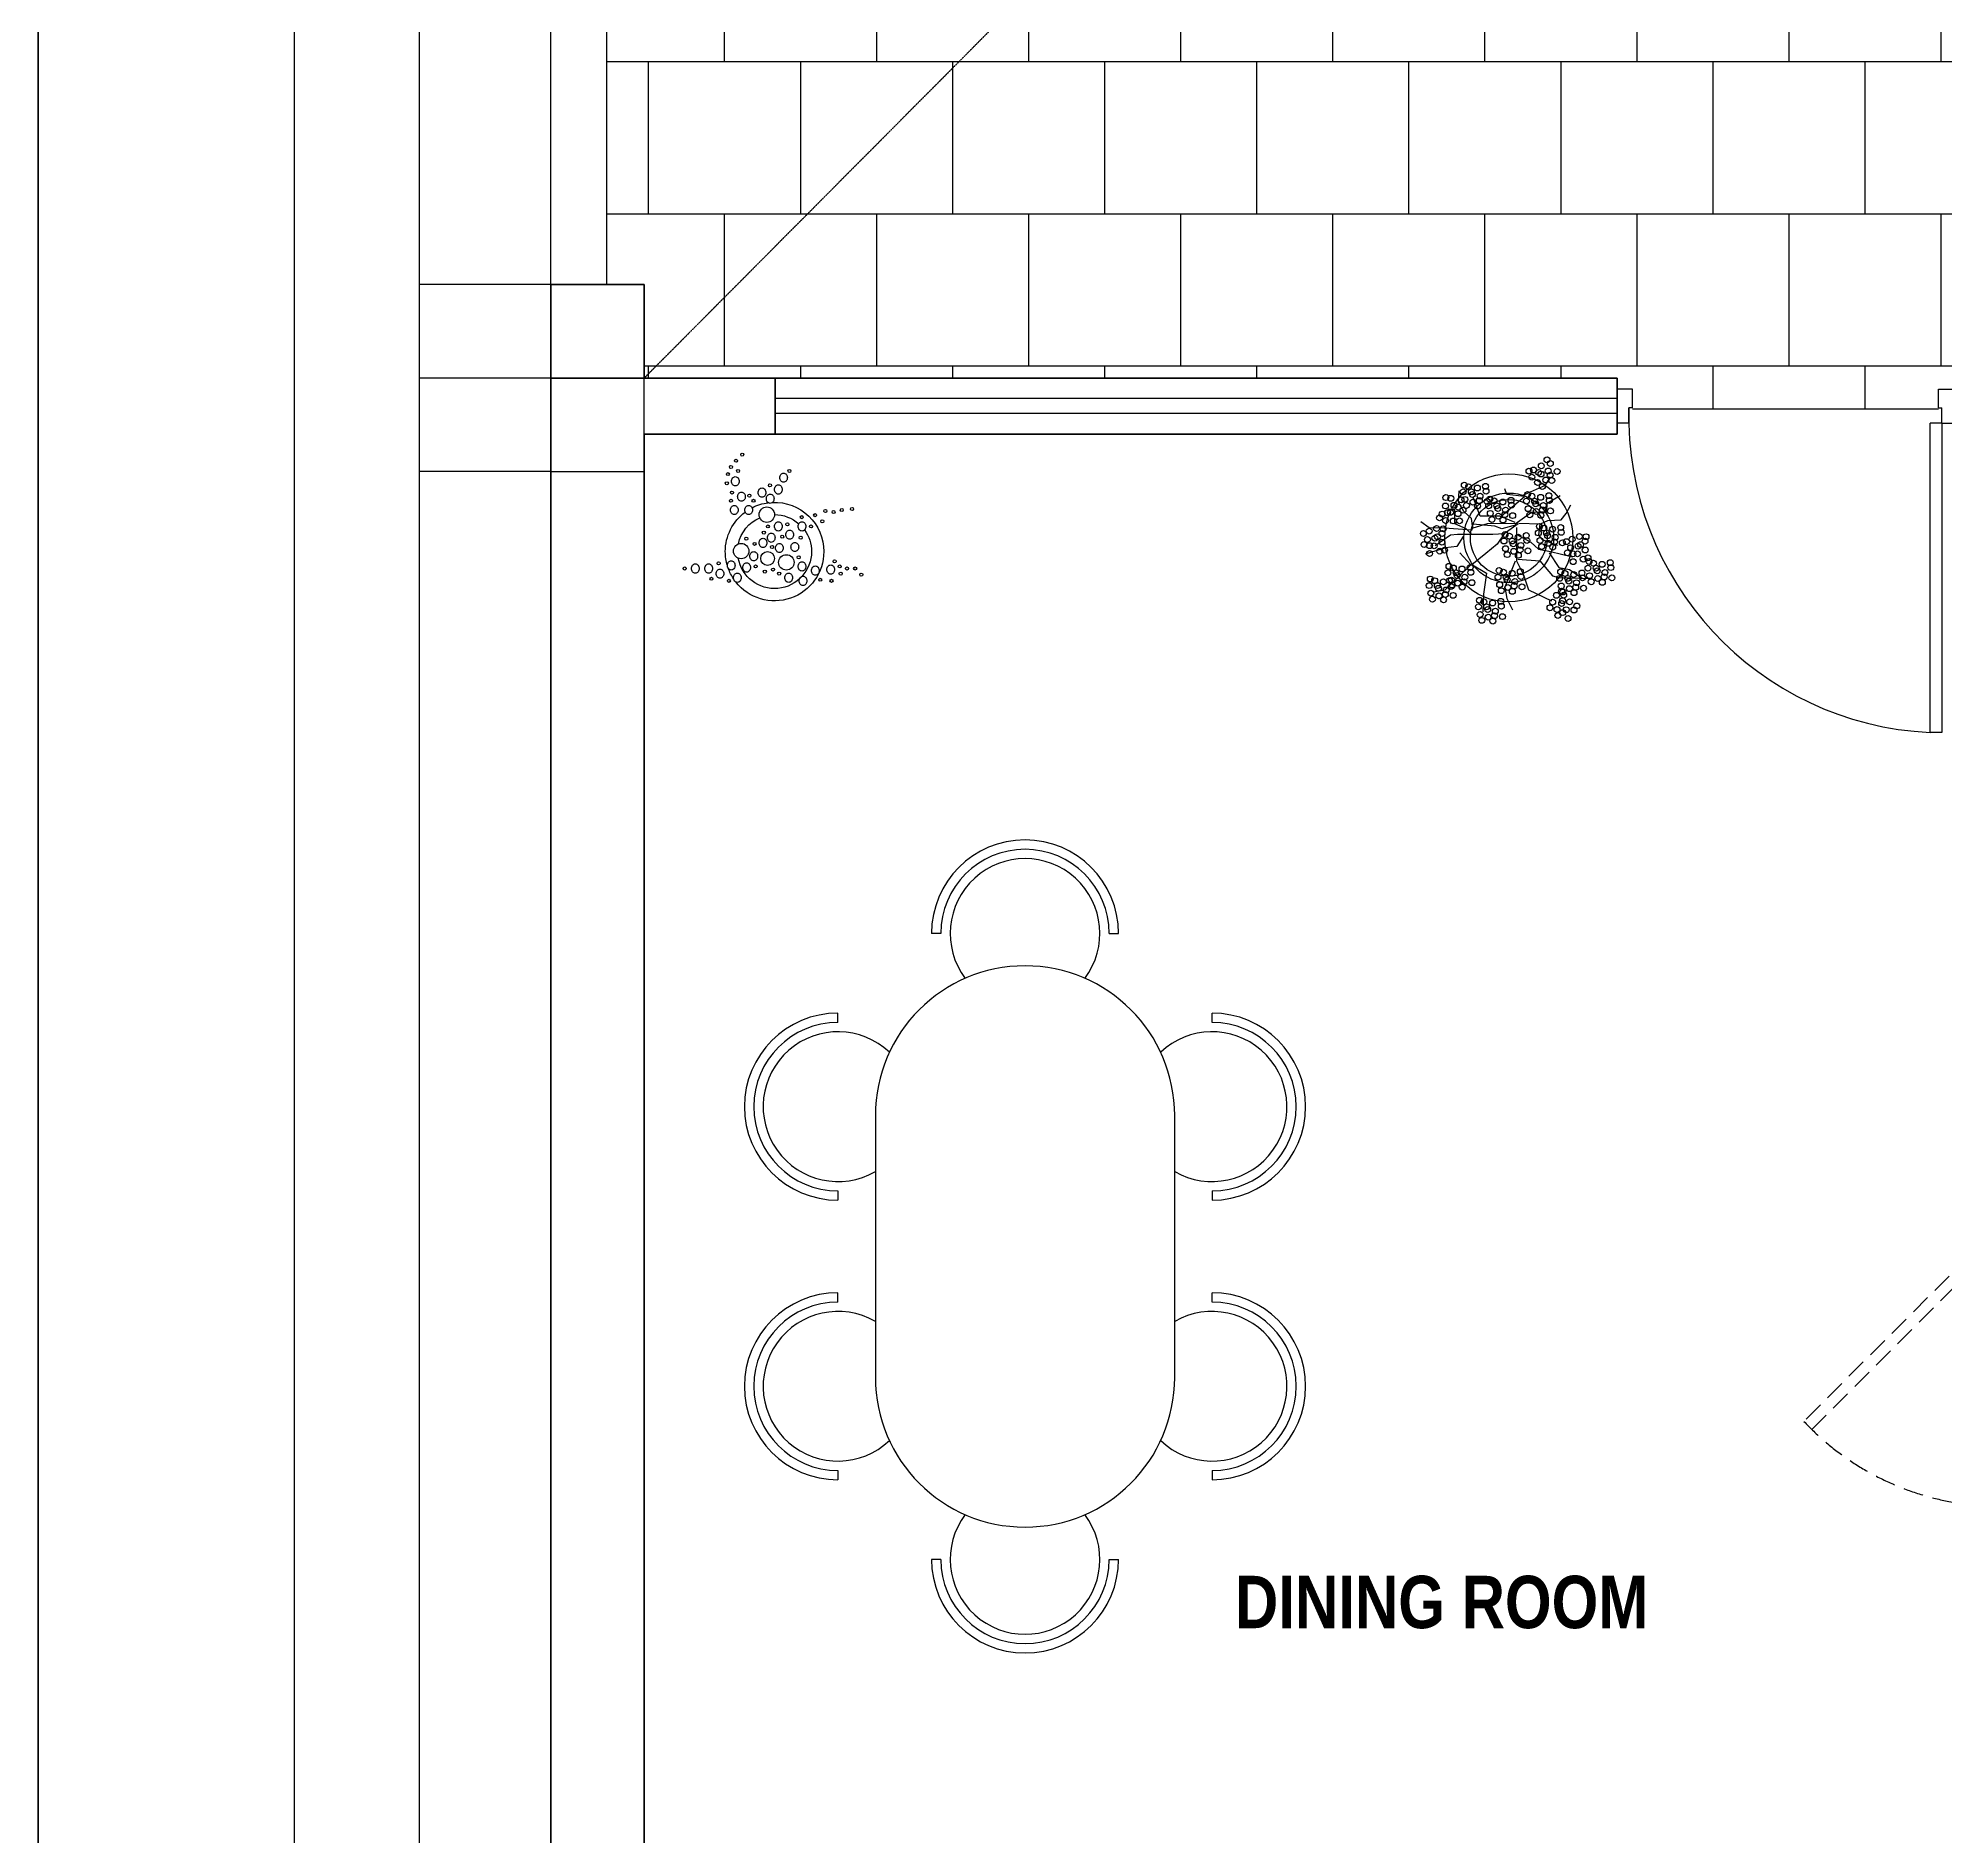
# Model space of a CAD drawing. Header units: millimetres. Extents: x -249630 to 95394, y -188036 to 109963.
# Drawn here: x -100853 to -94480, y 40667 to 46676 of the extents above; entities that cross this region are included whole.
import ezdxf

# ---------------------------------------------------------------- set-up
doc = ezdxf.new("R2010")
doc.units = ezdxf.units.MM
doc.header["$PDMODE"] = 2
doc.linetypes.add('DASHED2', pattern=[9.525, 6.35, -3.175])
doc.linetypes.add('HIDDEN2', pattern=[4.7625, 3.175, -1.5875])
for name, color, linetype in [('04', 4, 'Continuous'), ('cotas', 1, 'Continuous'), ('Layer1', 2, 'Continuous'), ('Layer11', 30, 'Continuous'), ('Layer2', 8, 'Continuous'), ('Layer8', 8, 'Continuous'), ('PUERTAS', 14, 'Continuous'), ('SUBTITULOS', 90, 'Continuous'), ('VEREDA', 1, 'Continuous')]:
    doc.layers.add(name, color=color, linetype=linetype)
doc.layers.add('MUROS', color=6, linetype='Continuous', lineweight=60)
doc.styles.add('COTAS', font='arial.ttf', dxfattribs={"width": 1.1})
doc.styles.add('SUBTITULOS(E)', font='swisscbi.ttf', dxfattribs={"oblique": 15, "height": 0.2})
doc.dimstyles.new('COTA1-50', dxfattribs={"dimscale": 0.5, "dimtxt": 0.22, "dimasz": 0.12, "dimexe": 0.08, "dimexo": 0.05, "dimgap": 0.076, "dimtad": 2, "dimzin": 4, "dimdsep": 46, "dimtxsty": 'COTAS', "dimblk": 'ARCHTICK', "dimcen": -0.1, "dimclrd": 141, "dimclre": 141, "dimclrt": 11, "dimadec": 0, "dimazin": 0, "dimtfac": 1, "dimtix": 1, "dimtmove": 1, "dimatfit": 3, "dimfxl": 1, "dimtolj": 1, "dimtzin": 0, "dimarcsym": 0})

# ---------------------------------------------------------------- blocks, each defined once
blk = doc.blocks.new('A$C69810C7B')
at = {"layer": 'PUERTAS', "color": 2}
for p, q in [((-0.99, -0.05), (-0.99, -0.15)), ((-0.945, -0.05), (-0.99, -0.05)), ((-0.945, -0.105), (-0.945, -0.05)), ((-0.045, -0.105), (-0.045, -0.05)), ((-0.045, -0.05), (0, -0.05)), ((0, -0.05), (0, -0.15)), ((-0.945, -0.105), (-0.955, -0.105)), ((-0.955, -0.15), (-0.955, -0.105)), ((-0.045, -0.105), (-0.035, -0.105)), ((-0.035, -0.15), (-0.035, -0.105)), ((-0.955, -0.15), (-0.99, -0.15)), ((-0.035, -0.15), (-0.07, -0.15)), ((-0.07, -1.06), (-0.07, -0.15)), ((-0.035, -0.15), (0, -0.15)), ((-0.035, -0.15), (-0.035, -1.06)), ((-0.035, -1.06), (-0.07, -1.06))]:
    blk.add_line(p, q, dxfattribs=at)
at = {"layer": 'PUERTAS', "color": 1}
blk.add_arc((-0.0268, -0.1318), 0.9286, 178.348, 267.335, dxfattribs=at)
blk = doc.blocks.new('A$C32BB2099')
at = {"layer": 'PUERTAS', "color": 2}
blk.add_line((-0.956, -0.4165), (-0.9808, -0.442), dxfattribs=at)
at = {"layer": 'PUERTAS', "color": 1}
for p, q in [((-0.9231, -0.4269), (-0.9123, -0.4107)), ((-0.9123, -0.4107), (-0.8898, -0.4332)), ((-0.9707, -0.4746), (-0.9869, -0.4854)), ((-0.9671, -0.4782), (-0.9707, -0.4746)), ((-0.9649, -0.4759), (-0.9671, -0.4782)), ((-0.9572, -0.4881), (-0.9671, -0.4782)), ((-0.9658, -0.457), (-0.9667, -0.4579)), ((-0.937, -0.4876), (-0.9667, -0.4579)), ((-0.9667, -0.4579), (-0.9635, -0.4683)), ((-0.964, -0.4723), (-0.9662, -0.4746)), ((-0.9649, -0.4759), (-0.9662, -0.4746)), ((-0.9635, -0.4683), (-0.9658, -0.4705)), ((-0.964, -0.4723), (-0.9658, -0.4705)), ((-0.955, -0.4858), (-0.9649, -0.4759)), ((-0.9514, -0.4849), (-0.964, -0.4723)), ((-0.9473, -0.4845), (-0.9635, -0.4683)), ((-0.9407, -0.4319), (-0.9398, -0.431)), ((-0.9101, -0.4607), (-0.9398, -0.431)), ((-0.9398, -0.431), (-0.9294, -0.4341)), ((-0.9294, -0.4341), (-0.9272, -0.4319)), ((-0.9132, -0.4503), (-0.9294, -0.4341)), ((-0.9254, -0.4337), (-0.9272, -0.4319)), ((-0.9258, -0.4467), (-0.9258, -0.4467)), ((-0.9258, -0.4467), (-0.9258, -0.4467)), ((-0.9254, -0.4337), (-0.9231, -0.4314)), ((-0.9128, -0.4463), (-0.9254, -0.4337)), ((-0.9195, -0.4305), (-0.9231, -0.4269)), ((-0.9218, -0.4328), (-0.9231, -0.4314)), ((-0.9218, -0.4328), (-0.9195, -0.4305)), ((-0.9119, -0.4427), (-0.9218, -0.4328)), ((-0.9096, -0.4404), (-0.9195, -0.4305)), ((-0.9132, -0.4503), (-0.911, -0.4481)), ((-0.9101, -0.4607), (-0.9132, -0.4503)), ((-0.9128, -0.4463), (-0.9105, -0.444)), ((-0.9128, -0.4463), (-0.911, -0.4481)), ((-0.9119, -0.4427), (-0.9096, -0.4404)), ((-0.9119, -0.4427), (-0.9105, -0.444)), ((-0.911, -0.4616), (-0.9101, -0.4607)), ((-0.9096, -0.4404), (-0.906, -0.444)), ((-0.906, -0.444), (-0.8898, -0.4332)), ((-0.9869, -0.4854), (-0.9644, -0.5079)), ((-0.9536, -0.4917), (-0.9644, -0.5079)), ((-0.955, -0.4858), (-0.9572, -0.4881)), ((-0.9572, -0.4881), (-0.9536, -0.4917)), ((-0.955, -0.4858), (-0.9536, -0.4872)), ((-0.9514, -0.4849), (-0.9536, -0.4872)), ((-0.9514, -0.4849), (-0.9496, -0.4867)), ((-0.9473, -0.4845), (-0.9496, -0.4867)), ((-0.937, -0.4876), (-0.9473, -0.4845)), ((-0.9361, -0.4867), (-0.937, -0.4876))]:
    blk.add_line(p, q, dxfattribs=at)
at = {"layer": 'PUERTAS', "color": 2}
for points in [[(-0.3281, -0.1345), (-0.3981, -0.1345), (-0.3981, -0.1745), (-0.3981, -0.1745), (-0.3981, -0.1745), (-0.3281, -0.1745)], [(-0.3281, -1.0345), (-0.3981, -1.0345), (-0.3981, -1.0745), (-0.3981, -1.0745), (-0.3981, -1.0745), (-0.3281, -1.0745)]]:
    blk.add_lwpolyline(points, close=True, dxfattribs=at)
blk.add_lwpolyline([(-0.956, -0.4165), (-0.3651, -1.0074), (-0.3903, -1.0325), (-0.9808, -0.442)], dxfattribs=at)
at = {"layer": 'PUERTAS', "color": 1, "linetype": 'DASHED2', "ltscale": 0.01}
blk.add_lwpolyline([(0.2297, -0.4165), (-0.3611, -1.0074), (-0.336, -1.0325), (0.2546, -0.442)], dxfattribs=at)
blk.add_lwpolyline([(-0.3558, -1.0345), (-0.3704, -1.0345), (-0.3704, -1.022), (-0.3558, -1.022)], close=True, dxfattribs=at)
for centre in [(-0.3777, -1.02), (-0.3485, -1.02)]:
    blk.add_circle(centre, 0.0146, dxfattribs=at)
at = {"layer": 'PUERTAS', "color": 1}
blk.add_arc((-0.3651, -1.0189), 0.8438, 89.86481, 136.86078, dxfattribs=at)
at = {"layer": 'PUERTAS', "color": 1, "linetype": 'DASHED2', "ltscale": 0.01}
blk.add_arc((-0.3611, -1.0189), 0.8438, 43.13922, 90.13519, dxfattribs=at)
blk = doc.blocks.new('A$C2EC7555D')
for p, q in [((0.4878, 1.2498), (0.4628, 1.2498)), ((0.9378, 1.2498), (0.9628, 1.2498)), ((1.2351, 1.2498), (1.2101, 1.2498)), ((1.6851, 1.2498), (1.7101, 1.2498)), ((1.4364, 1.1499), (0.7364, 1.1499)), ((0.25, 0.9749), (0.25, 0.9999)), ((1.9229, 0.9749), (1.9229, 0.9999)), ((0.25, 0.5249), (0.25, 0.4999)), ((1.9229, 0.5249), (1.9229, 0.4999)), ((0.7364, 0.3499), (1.4364, 0.3499)), ((0.4878, 0.25), (0.4628, 0.25)), ((0.9378, 0.25), (0.9628, 0.25)), ((1.2351, 0.25), (1.2101, 0.25)), ((1.6851, 0.25), (1.7101, 0.25))]:
    blk.add_line(p, q)
for centre, radius, start, end in [((0.7128, 1.2498), 0.25, 0, 180), ((1.4601, 1.2498), 0.25, 0, 180), ((0.7128, 1.2498), 0.225, 0, 180), ((0.7128, 1.2498), 0.2, 330.0349, 223.3804), ((1.4601, 1.2498), 0.225, 0, 180), ((1.4601, 1.2498), 0.2, 316.6196, 209.9651), ((0.7364, 0.7499), 0.4, 90, 270), ((1.4364, 0.7499), 0.4, 270, 90), ((0.25, 0.7499), 0.25, 90, 270), ((0.25, 0.7499), 0.225, 90, 270), ((1.9229, 0.7499), 0.25, 270, 90), ((1.9229, 0.7499), 0.225, 270, 90), ((0.25, 0.7499), 0.2, 53.1769, 306.8231), ((1.9229, 0.7499), 0.2, 233.1769, 126.8231), ((0.7128, 0.25), 0.2, 136.6196, 29.9651), ((1.4601, 0.25), 0.2, 150.0349, 43.3804), ((0.7128, 0.25), 0.25, 180, 0), ((0.7128, 0.25), 0.225, 180, 0), ((1.4601, 0.25), 0.25, 180, 0), ((1.4601, 0.25), 0.225, 180, 0)]:
    blk.add_arc(centre, radius, start, end)
blk = doc.blocks.new('arb09')
at = {"color": 94, "linetype": 'Continuous'}
for points in [[(223.7389, 72.3967, -1), (223.7455, 72.3967, -1)], [(223.7082, 72.355, -1), (223.7147, 72.355, -1)], [(223.7147, 72.3703, -1), (223.7213, 72.3703, -1)], [(223.7191, 72.3396, -0.083285), (223.7198, 72.3434, -0.09084), (223.7216, 72.3466, -0.104065), (223.7242, 72.3487, -0.115836), (223.7274, 72.3495, -0.115836), (223.7305, 72.3487, -0.104065), (223.7332, 72.3466, -0.09084), (223.735, 72.3434, -0.083285), (223.7356, 72.3396, -0.083285), (223.735, 72.3358, -0.09084), (223.7332, 72.3326, -0.104065), (223.7305, 72.3304, -0.115836), (223.7274, 72.3297, -0.115836), (223.7242, 72.3304, -0.104065), (223.7216, 72.3326, -0.09084), (223.7198, 72.3358, -0.083285)], [(223.7257, 72.3835, -1), (223.7323, 72.3835, -1)], [(223.7301, 72.3616, -1), (223.7367, 72.3616, -1)], [(223.8224, 72.3473, -0.083285), (223.8231, 72.3511, -0.09084), (223.8249, 72.3543, -0.104065), (223.8275, 72.3564, -0.115836), (223.8307, 72.3572, -0.115836), (223.8338, 72.3564, -0.104065), (223.8365, 72.3543, -0.09084), (223.8383, 72.3511, -0.083285), (223.8389, 72.3473, -0.083285), (223.8383, 72.3435, -0.09084), (223.8365, 72.3403, -0.104065), (223.8338, 72.3381, -0.115836), (223.8307, 72.3374, -0.115836), (223.8275, 72.3381, -0.104065), (223.8249, 72.3403, -0.09084), (223.8231, 72.3435, -0.083285)], [(223.84, 72.3616, -1), (223.8466, 72.3616, -1)], [(223.706, 72.3352, -1), (223.7125, 72.3352, -1)], [(223.7169, 72.3154, -1), (223.7235, 72.3154, -1)], [(223.7323, 72.3066, -0.083285), (223.733, 72.3104, -0.09084), (223.7347, 72.3136, -0.104065), (223.7374, 72.3157, -0.115836), (223.7406, 72.3165, -0.115836), (223.7437, 72.3157, -0.104065), (223.7464, 72.3136, -0.09084), (223.7482, 72.3104, -0.083285), (223.7488, 72.3066, -0.083285), (223.7482, 72.3028, -0.09084), (223.7464, 72.2996, -0.104065), (223.7437, 72.2975, -0.115836), (223.7406, 72.2967, -0.115836), (223.7374, 72.2975, -0.104065), (223.7347, 72.2996, -0.09084), (223.733, 72.3028, -0.083285)], [(223.7543, 72.3088, -1), (223.7609, 72.3088, -1)], [(223.7763, 72.3154, -0.083285), (223.7769, 72.3192, -0.09084), (223.7787, 72.3224, -0.104065), (223.7814, 72.3245, -0.115836), (223.7845, 72.3253, -0.115836), (223.7877, 72.3245, -0.104065), (223.7904, 72.3224, -0.09084), (223.7921, 72.3192, -0.083285), (223.7928, 72.3154, -0.083285), (223.7921, 72.3116, -0.09084), (223.7904, 72.3084, -0.104065), (223.7877, 72.3063, -0.115836), (223.7845, 72.3055, -0.115836), (223.7814, 72.3063, -0.104065), (223.7787, 72.3084, -0.09084), (223.7769, 72.3116, -0.083285)], [(223.7939, 72.3022, -0.083285), (223.7945, 72.306, -0.09084), (223.7963, 72.3092, -0.104065), (223.799, 72.3113, -0.115836), (223.8021, 72.3121, -0.115836), (223.8053, 72.3113, -0.104065), (223.8079, 72.3092, -0.09084), (223.8097, 72.306, -0.083285), (223.8104, 72.3022, -0.083285), (223.8097, 72.2984, -0.09084), (223.8079, 72.2952, -0.104065), (223.8053, 72.2931, -0.115836), (223.8021, 72.2923, -0.115836), (223.799, 72.2931, -0.104065), (223.7963, 72.2952, -0.09084), (223.7945, 72.2984, -0.083285)], [(223.7983, 72.3308, -1), (223.8049, 72.3308, -1)], [(223.8114, 72.322, -0.083285), (223.8121, 72.3258, -0.09084), (223.8139, 72.329, -0.104065), (223.8165, 72.3311, -0.115836), (223.8197, 72.3319, -0.115836), (223.8228, 72.3311, -0.104065), (223.8255, 72.329, -0.09084), (223.8273, 72.3258, -0.083285), (223.8279, 72.322, -0.083285), (223.8273, 72.3182, -0.09084), (223.8255, 72.315, -0.104065), (223.8228, 72.3129, -0.115836), (223.8197, 72.3121, -0.115836), (223.8165, 72.3129, -0.104065), (223.8139, 72.315, -0.09084), (223.8121, 72.3182, -0.083285)], [(223.7147, 72.2978, -1), (223.7213, 72.2978, -1)], [(223.7169, 72.278, -0.083285), (223.7176, 72.2818, -0.09084), (223.7194, 72.285, -0.104065), (223.722, 72.2872, -0.115836), (223.7252, 72.2879, -0.115836), (223.7283, 72.2872, -0.104065), (223.731, 72.285, -0.09084), (223.7328, 72.2818, -0.083285), (223.7334, 72.278, -0.083285), (223.7328, 72.2743, -0.09084), (223.731, 72.271, -0.104065), (223.7283, 72.2689, -0.115836), (223.7252, 72.2681, -0.115836), (223.722, 72.2689, -0.104065), (223.7194, 72.271, -0.09084), (223.7176, 72.2743, -0.083285)], [(223.7477, 72.278, -0.083285), (223.7483, 72.2818, -0.09084), (223.7501, 72.285, -0.104065), (223.7528, 72.2872, -0.115836), (223.756, 72.2879, -0.115836), (223.7591, 72.2872, -0.104065), (223.7618, 72.285, -0.09084), (223.7636, 72.2818, -0.083285), (223.7642, 72.278, -0.083285), (223.7636, 72.2743, -0.09084), (223.7618, 72.271, -0.104065), (223.7591, 72.2689, -0.115836), (223.756, 72.2681, -0.115836), (223.7528, 72.2689, -0.104065), (223.7501, 72.271, -0.09084), (223.7483, 72.2743, -0.083285)], [(223.7631, 72.2978, -1), (223.7697, 72.2978, -1)], [(223.7785, 72.2681, -1), (223.8114, 72.2681, -1)], [(223.895, 72.267, -1), (223.9016, 72.267, -1)], [(223.9169, 72.2758, -1), (223.9235, 72.2758, -1)], [(223.9345, 72.2736, -1), (223.9411, 72.2736, -1)], [(223.9521, 72.278, -1), (223.9587, 72.278, -1)], [(223.9741, 72.2802, -1), (223.9807, 72.2802, -1)], [(223.7851, 72.2297, -1), (223.7917, 72.2297, -1)], [(223.7939, 72.2429, -1), (223.8005, 72.2429, -1)], [(223.7961, 72.2187, -0.083285), (223.7967, 72.2225, -0.09084), (223.7985, 72.2257, -0.104065), (223.8012, 72.2278, -0.115836), (223.8043, 72.2286, -0.115836), (223.8075, 72.2278, -0.104065), (223.8101, 72.2257, -0.09084), (223.8119, 72.2225, -0.083285), (223.8125, 72.2187, -0.083285), (223.8119, 72.2149, -0.09084), (223.8101, 72.2117, -0.104065), (223.8075, 72.2096, -0.115836), (223.8043, 72.2088, -0.115836), (223.8012, 72.2096, -0.104065), (223.7985, 72.2117, -0.09084), (223.7967, 72.2149, -0.083285)], [(223.8114, 72.2429, -0.083285), (223.8121, 72.2467, -0.09084), (223.8139, 72.2499, -0.104065), (223.8165, 72.252, -0.115836), (223.8197, 72.2528, -0.115836), (223.8228, 72.252, -0.104065), (223.8255, 72.2499, -0.09084), (223.8273, 72.2467, -0.083285), (223.8279, 72.2429, -0.083285), (223.8273, 72.2391, -0.09084), (223.8255, 72.2359, -0.104065), (223.8228, 72.2337, -0.115836), (223.8197, 72.233, -0.115836), (223.8165, 72.2337, -0.104065), (223.8139, 72.2359, -0.09084), (223.8121, 72.2391, -0.083285)], [(223.8356, 72.2473, -1), (223.8422, 72.2473, -1)], [(223.8356, 72.2253, -0.083285), (223.8363, 72.2291, -0.09084), (223.838, 72.2323, -0.104065), (223.8407, 72.2344, -0.115836), (223.8439, 72.2352, -0.115836), (223.847, 72.2344, -0.104065), (223.8497, 72.2323, -0.09084), (223.8515, 72.2291, -0.083285), (223.8521, 72.2253, -0.083285), (223.8515, 72.2215, -0.09084), (223.8497, 72.2183, -0.104065), (223.847, 72.2162, -0.115836), (223.8439, 72.2154, -0.115836), (223.8407, 72.2162, -0.104065), (223.838, 72.2183, -0.09084), (223.8363, 72.2215, -0.083285)], [(223.862, 72.2429, -0.083285), (223.8626, 72.2467, -0.09084), (223.8644, 72.2499, -0.104065), (223.8671, 72.252, -0.115836), (223.8702, 72.2528, -0.115836), (223.8734, 72.252, -0.104065), (223.8761, 72.2499, -0.09084), (223.8779, 72.2467, -0.083285), (223.8785, 72.2429, -0.083285), (223.8779, 72.2391, -0.09084), (223.8761, 72.2359, -0.104065), (223.8734, 72.2337, -0.115836), (223.8702, 72.233, -0.115836), (223.8671, 72.2337, -0.104065), (223.8644, 72.2359, -0.09084), (223.8626, 72.2391, -0.083285)], [(223.8664, 72.2627, -1), (223.873, 72.2627, -1)], [(223.8862, 72.2429, -1), (223.8928, 72.2429, -1)], [(223.9104, 72.2539, -1), (223.9169, 72.2539, -1)], [(223.7235, 72.1901, -1), (223.7565, 72.1901, -1)], [(223.7477, 72.2165, -1), (223.7543, 72.2165, -1)], [(223.7587, 72.1791, -0.083285), (223.7593, 72.1829, -0.09084), (223.7611, 72.1861, -0.104065), (223.7638, 72.1883, -0.115836), (223.7669, 72.189, -0.115836), (223.7701, 72.1883, -0.104065), (223.7728, 72.1861, -0.09084), (223.7746, 72.1829, -0.083285), (223.7752, 72.1791, -0.083285), (223.7746, 72.1753, -0.09084), (223.7728, 72.1721, -0.104065), (223.7701, 72.17, -0.115836), (223.7669, 72.1692, -0.115836), (223.7638, 72.17, -0.104065), (223.7611, 72.1721, -0.09084), (223.7593, 72.1753, -0.083285)], [(223.7653, 72.2055, -1), (223.7719, 72.2055, -1)], [(223.7785, 72.2077, -0.083285), (223.7791, 72.2115, -0.09084), (223.7809, 72.2147, -0.104065), (223.7836, 72.2168, -0.115836), (223.7867, 72.2176, -0.115836), (223.7899, 72.2168, -0.104065), (223.7926, 72.2147, -0.09084), (223.7943, 72.2115, -0.083285), (223.795, 72.2077, -0.083285), (223.7943, 72.2039, -0.09084), (223.7926, 72.2007, -0.104065), (223.7899, 72.1986, -0.115836), (223.7867, 72.1978, -0.115836), (223.7836, 72.1986, -0.104065), (223.7809, 72.2007, -0.09084), (223.7791, 72.2039, -0.083285)], [(223.7818, 72.1742, -1), (223.8114, 72.1742, -1)], [(223.8027, 72.1989, -1), (223.8093, 72.1989, -1)], [(223.8136, 72.1967, -0.083285), (223.8143, 72.2005, -0.09084), (223.8161, 72.2037, -0.104065), (223.8187, 72.2059, -0.115836), (223.8219, 72.2066, -0.115836), (223.825, 72.2059, -0.104065), (223.8277, 72.2037, -0.09084), (223.8295, 72.2005, -0.083285), (223.8301, 72.1967, -0.083285), (223.8295, 72.1929, -0.09084), (223.8277, 72.1897, -0.104065), (223.825, 72.1876, -0.115836), (223.8219, 72.1868, -0.115836), (223.8187, 72.1876, -0.104065), (223.8161, 72.1897, -0.09084), (223.8143, 72.1929, -0.083285)], [(223.8246, 72.2209, -1), (223.8312, 72.2209, -1)], [(223.8466, 72.1989, -0.083285), (223.8472, 72.2027, -0.09084), (223.849, 72.2059, -0.104065), (223.8517, 72.2081, -0.115836), (223.8549, 72.2088, -0.115836), (223.858, 72.2081, -0.104065), (223.8607, 72.2059, -0.09084), (223.8625, 72.2027, -0.083285), (223.8631, 72.1989, -0.083285), (223.8625, 72.1951, -0.09084), (223.8607, 72.1919, -0.104065), (223.858, 72.1898, -0.115836), (223.8549, 72.189, -0.115836), (223.8517, 72.1898, -0.104065), (223.849, 72.1919, -0.09084), (223.8472, 72.1951, -0.083285)], [(223.8642, 72.2187, -1), (223.8708, 72.2187, -1)], [(223.6158, 72.1528, -1), (223.6224, 72.1528, -1)], [(223.6334, 72.1528, -0.083285), (223.6341, 72.1565, -0.09084), (223.6358, 72.1598, -0.104065), (223.6385, 72.1619, -0.115836), (223.6417, 72.1627, -0.115836), (223.6448, 72.1619, -0.104065), (223.6475, 72.1598, -0.09084), (223.6493, 72.1565, -0.083285), (223.6499, 72.1528, -0.083285), (223.6493, 72.149, -0.09084), (223.6475, 72.1458, -0.104065), (223.6448, 72.1436, -0.115836), (223.6417, 72.1429, -0.115836), (223.6385, 72.1436, -0.104065), (223.6358, 72.1458, -0.09084), (223.6341, 72.149, -0.083285)], [(223.662, 72.1528, -0.083285), (223.6626, 72.1565, -0.09084), (223.6644, 72.1598, -0.104065), (223.6671, 72.1619, -0.115836), (223.6702, 72.1627, -0.115836), (223.6734, 72.1619, -0.104065), (223.6761, 72.1598, -0.09084), (223.6779, 72.1565, -0.083285), (223.6785, 72.1528, -0.083285), (223.6779, 72.149, -0.09084), (223.6761, 72.1458, -0.104065), (223.6734, 72.1436, -0.115836), (223.6702, 72.1429, -0.115836), (223.6671, 72.1436, -0.104065), (223.6644, 72.1458, -0.09084), (223.6626, 72.149, -0.083285)], [(223.6862, 72.1418, -0.083285), (223.6868, 72.1456, -0.09084), (223.6886, 72.1488, -0.104065), (223.6913, 72.1509, -0.115836), (223.6944, 72.1517, -0.115836), (223.6976, 72.1509, -0.104065), (223.7002, 72.1488, -0.09084), (223.702, 72.1456, -0.083285), (223.7027, 72.1418, -0.083285), (223.702, 72.138, -0.09084), (223.7002, 72.1348, -0.104065), (223.6976, 72.1326, -0.115836), (223.6944, 72.1319, -0.115836), (223.6913, 72.1326, -0.104065), (223.6886, 72.1348, -0.09084), (223.6868, 72.138, -0.083285)], [(223.6884, 72.1637, -1), (223.695, 72.1637, -1)], [(223.7104, 72.1594, -0.083285), (223.711, 72.1631, -0.09084), (223.7128, 72.1663, -0.104065), (223.7154, 72.1685, -0.115836), (223.7186, 72.1692, -0.115836), (223.7217, 72.1685, -0.104065), (223.7244, 72.1663, -0.09084), (223.7262, 72.1631, -0.083285), (223.7268, 72.1594, -0.083285), (223.7262, 72.1556, -0.09084), (223.7244, 72.1524, -0.104065), (223.7217, 72.1502, -0.115836), (223.7186, 72.1495, -0.115836), (223.7154, 72.1502, -0.104065), (223.7128, 72.1524, -0.09084), (223.711, 72.1556, -0.083285)], [(223.7433, 72.155, -0.083285), (223.7439, 72.1587, -0.09084), (223.7457, 72.162, -0.104065), (223.7484, 72.1641, -0.115836), (223.7516, 72.1648, -0.115836), (223.7547, 72.1641, -0.104065), (223.7574, 72.162, -0.09084), (223.7592, 72.1587, -0.083285), (223.7598, 72.155, -0.083285), (223.7592, 72.1512, -0.09084), (223.7574, 72.148, -0.104065), (223.7547, 72.1458, -0.115836), (223.7516, 72.1451, -0.115836), (223.7484, 72.1458, -0.104065), (223.7457, 72.148, -0.09084), (223.7439, 72.1512, -0.083285)], [(223.7675, 72.1572, -1), (223.7741, 72.1572, -1)], [(223.7873, 72.1462, -1), (223.7939, 72.1462, -1)], [(223.8049, 72.1506, -1), (223.8114, 72.1506, -1)], [(223.818, 72.1418, -1), (223.8246, 72.1418, -1)], [(223.8202, 72.1659, -1), (223.8532, 72.1659, -1)], [(223.8598, 72.1769, -1), (223.8664, 72.1769, -1)], [(223.862, 72.1572, -0.083285), (223.8626, 72.1609, -0.09084), (223.8644, 72.1641, -0.104065), (223.8671, 72.1663, -0.115836), (223.8702, 72.167, -0.115836), (223.8734, 72.1663, -0.104065), (223.8761, 72.1641, -0.09084), (223.8779, 72.1609, -0.083285), (223.8785, 72.1572, -0.083285), (223.8779, 72.1534, -0.09084), (223.8761, 72.1502, -0.104065), (223.8734, 72.148, -0.115836), (223.8702, 72.1473, -0.115836), (223.8671, 72.148, -0.104065), (223.8644, 72.1502, -0.09084), (223.8626, 72.1534, -0.083285)], [(223.9235, 72.1506, -0.083285), (223.9242, 72.1543, -0.09084), (223.926, 72.1576, -0.104065), (223.9286, 72.1597, -0.115836), (223.9318, 72.1605, -0.115836), (223.9349, 72.1597, -0.104065), (223.9376, 72.1576, -0.09084), (223.9394, 72.1543, -0.083285), (223.94, 72.1506, -0.083285), (223.9394, 72.1468, -0.09084), (223.9376, 72.1436, -0.104065), (223.9349, 72.1414, -0.115836), (223.9318, 72.1407, -0.115836), (223.9286, 72.1414, -0.104065), (223.926, 72.1436, -0.09084), (223.9242, 72.1468, -0.083285)], [(223.9367, 72.1681, -1), (223.9433, 72.1681, -1)], [(223.9477, 72.1572, -1), (223.9543, 72.1572, -1)], [(223.9499, 72.1418, -1), (223.9565, 72.1418, -1)], [(223.9631, 72.1528, -1), (223.9697, 72.1528, -1)], [(223.9807, 72.1528, -1), (223.9873, 72.1528, -1)], [(223.673, 72.1308, -1), (223.6796, 72.1308, -1)], [(223.7104, 72.1264, -1), (223.7169, 72.1264, -1)], [(223.7235, 72.133, -0.083285), (223.7242, 72.1368, -0.09084), (223.726, 72.14, -0.104065), (223.7286, 72.1421, -0.115836), (223.7318, 72.1429, -0.115836), (223.7349, 72.1421, -0.104065), (223.7376, 72.14, -0.09084), (223.7394, 72.1368, -0.083285), (223.74, 72.133, -0.083285), (223.7394, 72.1292, -0.09084), (223.7376, 72.126, -0.104065), (223.7349, 72.1238, -0.115836), (223.7318, 72.1231, -0.115836), (223.7286, 72.1238, -0.104065), (223.726, 72.126, -0.09084), (223.7242, 72.1292, -0.083285)], [(223.8334, 72.133, -0.083285), (223.8341, 72.1368, -0.09084), (223.8358, 72.14, -0.104065), (223.8385, 72.1421, -0.115836), (223.8417, 72.1429, -0.115836), (223.8448, 72.1421, -0.104065), (223.8475, 72.14, -0.09084), (223.8493, 72.1368, -0.083285), (223.8499, 72.133, -0.083285), (223.8493, 72.1292, -0.09084), (223.8475, 72.126, -0.104065), (223.8448, 72.1238, -0.115836), (223.8417, 72.1231, -0.115836), (223.8385, 72.1238, -0.104065), (223.8358, 72.126, -0.09084), (223.8341, 72.1292, -0.083285)], [(223.8642, 72.1264, -0.083285), (223.8648, 72.1302, -0.09084), (223.8666, 72.1334, -0.104065), (223.8693, 72.1355, -0.115836), (223.8724, 72.1363, -0.115836), (223.8756, 72.1355, -0.104065), (223.8783, 72.1334, -0.09084), (223.8801, 72.1302, -0.083285), (223.8807, 72.1264, -0.083285), (223.8801, 72.1226, -0.09084), (223.8783, 72.1194, -0.104065), (223.8756, 72.1172, -0.115836), (223.8724, 72.1165, -0.115836), (223.8693, 72.1172, -0.104065), (223.8666, 72.1194, -0.09084), (223.8648, 72.1226, -0.083285)], [(223.906, 72.1286, -1), (223.9125, 72.1286, -1)], [(223.9301, 72.1264, -1), (223.9367, 72.1264, -1)], [(223.9939, 72.1396, -1), (224.0005, 72.1396, -1)]]:
    blk.add_lwpolyline(points, format="xyb", close=True, dxfattribs=at)
at = {"color": 1, "linetype": 'Continuous'}
for points in [[(223.7104, 72.1589, -0.072629), (223.706, 72.189, -0.237281), (223.7485, 72.2737, -0.237281)], [(223.8072, 72.2944, -0.426057), (223.9169, 72.189, -0.712742), (223.7284, 72.124)], [(223.7632, 72.2828, -0.087047), (223.798, 72.2937, -0.087047)], [(223.8114, 72.2681, -0.181536), (223.8635, 72.2486, -0.181536)], [(223.8756, 72.2353, -0.157648), (223.8906, 72.189, -0.914327), (223.7336, 72.1749)], [(223.7341, 72.2055, -0.24216), (223.7799, 72.2616)]]:
    blk.add_lwpolyline(points, format="xyb", dxfattribs=at)
at = {"color": 94, "linetype": 'Continuous'}
for points in [[(223.7239, 72.1302, -0.060643), (223.7123, 72.1529)], [(223.9046, 72.1414, -0.104065), (223.902, 72.1392, -0.115836), (223.8988, 72.1385, -0.115836), (223.8957, 72.1392, -0.104065), (223.893, 72.1414, -0.09084), (223.8912, 72.1446, -0.083285), (223.8906, 72.1484, -0.083285), (223.8912, 72.1521, -0.09084), (223.893, 72.1554, -0.104065), (223.8957, 72.1575, -0.115836), (223.8988, 72.1583, -0.115836), (223.902, 72.1575, -0.104065), (223.9046, 72.1554, -0.09084), (223.9064, 72.1521, -0.083285), (223.9071, 72.1484, -0.083285), (223.9064, 72.1446)]]:
    blk.add_lwpolyline(points, format="xyb", dxfattribs=at)
blk = doc.blocks.new('mesa de centro-florero')
at = {"color": 76}
for p, q in [((-0.1216, 0.0585), (-0.1373, 0.0601)), ((-0.1216, 0.0272), (-0.1216, 0.0585)), ((-0.0965, 0.0162), (-0.1216, 0.0272)), ((-0.084, 0.0037), (-0.0965, 0.0162)), ((-0.0119, 0.0053), (-0.0276, -0.0182)), ((-0.0526, -0.0386), (-0.084, -0.0637)), ((-0.0276, -0.0182), (-0.0526, -0.0386)), ((0.0885, -0.037), (0.1104, -0.0699)), ((0.1104, -0.0699), (0.1339, -0.0746)), ((0.1339, -0.0746), (0.1621, -0.0934))]:
    blk.add_line(p, q, dxfattribs=at)
for points in [[(0.0273, 0.0899), (0.0806, 0.1133), (0.0916, 0.1321)], [(0.014, 0.0282), (-0.0494, 0.0273), (-0.0815, 0.0178), (-0.0844, 0.0395), (-0.1014, 0.0547), (-0.1137, 0.0755), (-0.1118, 0.101)], [(0.0132, 0.0303), (-0.0213, 0.0444), (-0.0652, 0.0444), (-0.0809, 0.0867)], [(-0.0182, 0.0444), (0.0336, 0.0883), (-0.0056, 0.093), (-0.0103, 0.1055)], [(0.0131, 0.0273), (0.049, 0.0537), (0.0831, 0.0547), (0.084, 0.0736), (0.1134, 0.0906)], [(0.0696, 0.0272), (0.0853, 0.035), (0.1151, 0.0366), (0.1261, 0.0507), (0.1371, 0.0695)], [(0.0159, 0.0254), (-0.0172, 0.0159), (-0.0323, 0.0225), (-0.0815, 0.0263), (-0.0834, 0.0131), (-0.1449, 0.0178), (-0.179, 0.0188), (-0.197, 0.032)], [(0.0195, 0.0272), (-0.0119, 0.0053), (-0.037, 0.0037), (-0.0777, 0.0037), (-0.1154, 0.0037), (-0.131, 0.0021), (-0.1655, -0.0214)], [(0.0947, -0.1451), (0.043, -0.1201), (0.032, -0.0872), (0.0163, -0.0558), (0.0163, -0.0167), (0.0163, 0.0194)], [(0.0163, 0.0037), (0.0477, -0.0135), (0.0649, -0.0292), (0.0916, -0.0339), (0.1402, -0.0464)], [(0.021, 0.0288), (0.0681, 0.0272), (0.0649, 0.0021), (0.0728, -0.0073), (0.1073, -0.0198)], [(-0.1028, -0.001), (-0.1169, -0.0229), (-0.142, -0.0261), (-0.1875, -0.0402)], [(-0.1107, -0.037), (-0.0856, -0.0637), (-0.1436, -0.1201), (-0.1687, -0.1248)], [(-0.0824, -0.0637), (-0.0511, -0.0825), (-0.0574, -0.1295), (-0.0589, -0.1686)], [(0.0132, -0.0558), (-0.0103, -0.1138), (-0.0056, -0.1389), (0.0069, -0.1639)], [(0.0187, -0.0512), (0.0679, -0.055), (0.0963, -0.0881), (0.1096, -0.0919), (0.1843, -0.0947)]]:
    blk.add_lwpolyline(points, dxfattribs=at)
for centre in [(0.0838, 0.1698), (0.0436, 0.1447), (0.05, 0.1314), (0.0537, 0.1473), (0.0649, 0.1418), (0.0704, 0.1382), (0.071, 0.1564), (0.0811, 0.125), (0.0864, 0.145), (0.0908, 0.1357), (0.0911, 0.1616), (0.0944, 0.1237), (0.1062, 0.1441), (-0.1414, 0.0858), (-0.1306, 0.0842), (-0.1077, 0.0808), (-0.103, 0.0987), (-0.1005, 0.1133), (-0.0993, 0.0818), (-0.0908, 0.1097), (-0.0848, 0.0987), (-0.0823, 0.0927), (-0.0714, 0.1072), (-0.067, 0.0789), (-0.0654, 0.0891), (-0.0532, 0.1109), (-0.052, 0.1), (-0.0438, 0.0821), (-0.0341, 0.0785), (0.0036, 0.0797), (0.0404, 0.0925), (0.0501, 0.0889), (0.0627, 0.1196), (0.0696, 0.0864), (0.0733, 0.1107), (0.0878, 0.0901), (0.089, 0.0792), (-0.1557, 0.0406), (-0.1497, 0.0491), (-0.1425, 0.0672), (-0.1376, 0.0522), (-0.1312, 0.053), (-0.1234, 0.0685), (-0.1144, 0.0499), (-0.114, 0.0643), (-0.1034, 0.0576), (-0.0957, 0.0684), (-0.0811, 0.0757), (-0.071, 0.067), (-0.0496, 0.0769), (-0.0462, 0.0676), (-0.0426, 0.0506), (-0.0389, 0.0372), (-0.028, 0.0676), (-0.0256, 0.0615), (-0.0244, 0.0445), (-0.0146, 0.076), (-0.0103, 0.0477), (-0.0086, 0.0579), (0.0048, 0.0688), (0.0072, 0.0457), (0.038, 0.078), (0.0417, 0.061), (0.0453, 0.0476), (0.0562, 0.078), (0.0586, 0.0719), (0.0599, 0.0549), (0.07, 0.0462), (0.0739, 0.0581), (0.0756, 0.0683), (0.0914, 0.0561), (-0.1916, 0.006), (-0.1787, 0.0112), (-0.1659, -0.0044), (-0.1623, 0.0168), (-0.1602, -0.0013), (-0.1501, 0.006), (-0.1476, 0.0161), (-0.1422, 0.0346), (-0.1249, 0.0338), (-0.1111, 0.034), (-0.0142, 0.0358), (-0.0097, 0.0036), (0, 0), (0.0194, -0.0024), (0.0376, 0.0012), (0.0645, 0.0071), (0.0669, 0.0216), (0.0766, 0.018), (0.0827, 0.0071), (0.0851, 0.001), (0.0961, 0.0155), (0.1021, -0.0026), (0.1143, 0.0192), (0.1155, 0.0083), (0.156, -0.0009), (0.1707, -0.0013), (-0.1901, -0.0188), (-0.1826, -0.0076), (-0.1778, -0.0212), (-0.1777, -0.0388), (-0.1675, -0.0217), (-0.1551, -0.0337), (-0.1502, -0.0135), (-0.1444, -0.0312), (-0.0121, -0.0109), (-0.0085, -0.0279), (-0.0049, -0.0412), (0.0061, -0.0109), (0.0085, -0.017), (0.0097, -0.0339), (0.0199, -0.0427), (0.0238, -0.0307), (0.0255, -0.0206), (0.0388, -0.0097), (0.0413, -0.0327), (0.0681, -0.0099), (0.0718, -0.0233), (0.0863, -0.016), (0.0965, -0.0247), (0.1004, -0.0128), (0.1179, -0.0148), (0.127, -0.0124), (0.1291, -0.0371), (0.1363, -0.0258), (0.1397, -0.0069), (0.1414, -0.0393), (0.1517, -0.0395), (0.1529, -0.0222), (0.1586, -0.0189), (0.1685, -0.0114), (0.1689, -0.0309), (0.175, -0.0484), (-0.137, -0.0818), (-0.1346, -0.0673), (-0.1249, -0.0709), (-0.1188, -0.0818), (-0.1164, -0.0879), (-0.1055, -0.0733), (-0.0873, -0.0697), (-0.0861, -0.0806), (-0.0254, -0.0913), (-0.023, -0.0767), (-0.0132, -0.0804), (-0.0072, -0.0913), (0.0062, -0.0828), (0.0244, -0.0791), (0.0256, -0.0901), (0.1142, -0.0796), (0.1239, -0.0832), (0.142, -0.0569), (0.1434, -0.0856), (0.1616, -0.082), (0.1644, -0.0512), (0.1749, -0.0713), (0.1774, -0.0567), (0.1786, -0.0882), (0.1871, -0.0604), (0.1931, -0.0713), (0.1956, -0.0773), (0.2065, -0.0628), (0.2109, -0.0911), (0.2126, -0.081), (0.2247, -0.0592), (0.2259, -0.0701), (-0.1787, -0.1102), (-0.1762, -0.0956), (-0.175, -0.1271), (-0.1665, -0.0993), (-0.1605, -0.1102), (-0.158, -0.1162), (-0.1568, -0.1332), (-0.1471, -0.1017), (-0.1427, -0.13), (-0.141, -0.1199), (-0.1334, -0.0988), (-0.1297, -0.1121), (-0.1289, -0.098), (-0.1277, -0.109), (-0.1253, -0.132), (-0.1152, -0.1048), (-0.105, -0.1136), (-0.1011, -0.1016), (-0.0994, -0.0915), (-0.0836, -0.1036), (-0.0217, -0.1082), (-0.0181, -0.1216), (-0.0048, -0.0973), (-0.0035, -0.1143), (0.0066, -0.123), (0.0105, -0.1111), (0.0122, -0.101), (0.028, -0.1131), (0.1047, -0.1319), (0.1118, -0.0941), (0.1155, -0.1111), (0.1161, -0.1225), (0.1191, -0.1244), (0.121, -0.1316), (0.13, -0.0941), (0.1324, -0.1002), (0.1337, -0.1171), (0.1438, -0.1259), (0.1477, -0.1139), (0.1494, -0.1038), (0.1628, -0.0929), (0.1652, -0.1159), (0.1822, -0.1016), (0.1968, -0.0943), (0.207, -0.103), (0.2283, -0.0931), (-0.1714, -0.1405), (-0.1466, -0.1419), (-0.0689, -0.1574), (-0.0665, -0.1429), (-0.0653, -0.1744), (-0.0568, -0.1465), (-0.0507, -0.1574), (-0.0483, -0.1635), (-0.0374, -0.149), (-0.0313, -0.1671), (-0.0192, -0.1453), (-0.0179, -0.1562), (0.0903, -0.1595), (0.0963, -0.147), (0.106, -0.1636), (0.1163, -0.15), (0.1184, -0.1438), (0.1187, -0.1704), (0.1267, -0.1639), (0.1341, -0.1462), (0.1439, -0.1645), (0.1502, -0.1555), (-0.0616, -0.1877), (-0.0471, -0.1805), (-0.0369, -0.1892), (-0.033, -0.1773), (-0.0155, -0.1793), (0.1079, -0.1768), (0.1306, -0.1834)]:
    blk.add_circle(centre, 0.00653, dxfattribs=at)
at = {"color": 1}
for radius in [0.1426, 0.0998, 0.0855]:
    blk.add_circle((-0.0014, -0.0039), radius, dxfattribs=at)
blk = doc.blocks.new('_ArchTick')
at = {"color": 0, "linetype": 'ByBlock', "const_width": 0.15}
blk.add_lwpolyline([(-0.5, -0.5), (0.5, 0.5)], dxfattribs=at)
blk = doc.blocks.new('*D50')
at = {"layer": 'cotas', "color": 141, "lineweight": -2, "transparency": 16777216}
for p, q in [((-99140.5, 48102.8), (-99579.4, 48102.8)), ((-99579.4, 48102.8), (-99579.4, 45852.8)), ((-99140.5, 45852.8), (-99579.4, 45852.8))]:
    blk.add_line(p, q, dxfattribs=at)
at = {"layer": 'Defpoints', "color": 0, "transparency": 16777216}
for p in [(-99140.5, 48102.8), (-99579.4, 45852.8), (-99140.5, 45852.8)]:
    blk.add_point(p, dxfattribs=at)
at = {"layer": 'cotas', "color": 141, "lineweight": -2, "transparency": 16777216, "xscale": 0.06, "yscale": 0.06, "zscale": 0.06}
for p, rotation in [((-99579.4, 48102.8), 90), ((-99579.4, 45852.8), 270)]:
    blk.add_blockref('_ArchTick', p, dxfattribs=dict(at, rotation=rotation))
at = {"layer": 'cotas', "color": 11, "transparency": 16777216, "insert": (-99579.5, 46977.8), "char_height": 0.11, "attachment_point": 5, "rotation": 90, "style": 'COTAS'}
blk.add_mtext('\\A1;2250.00', dxfattribs=at)
blk = doc.blocks.new('*D51')
at = {"layer": 'cotas', "color": 141, "lineweight": -2, "transparency": 16777216}
for p, q in [((-99140.5, 45852.8), (-99579.4, 45852.8)), ((-99579.4, 45852.8), (-99579.4, 45540.3)), ((-99140.5, 45540.3), (-99579.4, 45540.3))]:
    blk.add_line(p, q, dxfattribs=at)
at = {"layer": 'Defpoints', "color": 0, "transparency": 16777216}
for p in [(-99140.5, 45852.8), (-99579.4, 45540.3), (-99140.5, 45540.3)]:
    blk.add_point(p, dxfattribs=at)
at = {"layer": 'cotas', "color": 141, "lineweight": -2, "transparency": 16777216, "xscale": 0.06, "yscale": 0.06, "zscale": 0.06}
for p, rotation in [((-99579.4, 45852.8), 90), ((-99579.4, 45540.3), 270)]:
    blk.add_blockref('_ArchTick', p, dxfattribs=dict(at, rotation=rotation))
at = {"layer": 'cotas', "color": 11, "transparency": 16777216, "insert": (-99579.5, 45696.5), "char_height": 0.11, "attachment_point": 5, "rotation": 90, "style": 'COTAS'}
blk.add_mtext('\\A1;312.50', dxfattribs=at)
blk = doc.blocks.new('*D52')
at = {"layer": 'cotas', "color": 141, "lineweight": -2, "transparency": 16777216}
for p, q in [((-99140.5, 45540.3), (-99579.4, 45540.3)), ((-99579.4, 45540.3), (-99579.4, 45227.8)), ((-99140.5, 45227.8), (-99579.4, 45227.8))]:
    blk.add_line(p, q, dxfattribs=at)
at = {"layer": 'Defpoints', "color": 0, "transparency": 16777216}
for p in [(-99140.5, 45540.3), (-99579.4, 45227.8), (-99140.5, 45227.8)]:
    blk.add_point(p, dxfattribs=at)
at = {"layer": 'cotas', "color": 141, "lineweight": -2, "transparency": 16777216, "xscale": 0.06, "yscale": 0.06, "zscale": 0.06}
for p, rotation in [((-99579.4, 45540.3), 90), ((-99579.4, 45227.8), 270)]:
    blk.add_blockref('_ArchTick', p, dxfattribs=dict(at, rotation=rotation))
at = {"layer": 'cotas', "color": 11, "transparency": 16777216, "insert": (-99579.5, 45384), "char_height": 0.11, "attachment_point": 5, "rotation": 90, "style": 'COTAS'}
blk.add_mtext('\\A1;312.50', dxfattribs=at)
blk = doc.blocks.new('*D53')
at = {"layer": 'cotas', "color": 141, "lineweight": -2, "transparency": 16777216}
for p, q in [((-99140.5, 45227.8), (-99579.4, 45227.8)), ((-99579.4, 45227.8), (-99579.4, 39602.8)), ((-99140.5, 39602.8), (-99579.4, 39602.8))]:
    blk.add_line(p, q, dxfattribs=at)
at = {"layer": 'Defpoints', "color": 0, "transparency": 16777216}
for p in [(-99140.5, 45227.8), (-99579.4, 39602.8), (-99140.5, 39602.8)]:
    blk.add_point(p, dxfattribs=at)
at = {"layer": 'cotas', "color": 141, "lineweight": -2, "transparency": 16777216, "xscale": 0.06, "yscale": 0.06, "zscale": 0.06}
for p, rotation in [((-99579.4, 45227.8), 90), ((-99579.4, 39602.8), 270)]:
    blk.add_blockref('_ArchTick', p, dxfattribs=dict(at, rotation=rotation))
at = {"layer": 'cotas', "color": 11, "transparency": 16777216, "insert": (-99579.5, 42415.3), "char_height": 0.11, "attachment_point": 5, "rotation": 90, "style": 'COTAS'}
blk.add_mtext('\\A1;5625.00', dxfattribs=at)
blk = doc.blocks.new('*D76')
at = {"layer": 'cotas', "color": 141, "lineweight": -2, "transparency": 16777216}
for p, q in [((-99579.4, 58040.3), (-99997.5, 58040.3)), ((-99997.4, 58040.3), (-99997.4, 29727.8)), ((-99579.4, 29727.8), (-99997.5, 29727.8))]:
    blk.add_line(p, q, dxfattribs=at)
at = {"layer": 'Defpoints', "color": 0, "transparency": 16777216}
for p in [(-99579.4, 58040.3), (-99997.4, 29727.8), (-99579.4, 29727.8)]:
    blk.add_point(p, dxfattribs=at)
at = {"layer": 'cotas', "color": 141, "lineweight": -2, "transparency": 16777216, "xscale": 0.06, "yscale": 0.06, "zscale": 0.06}
for p, rotation in [((-99997.4, 58040.3), 90), ((-99997.4, 29727.8), 270)]:
    blk.add_blockref('_ArchTick', p, dxfattribs=dict(at, rotation=rotation))
at = {"layer": 'cotas', "color": 11, "transparency": 16777216, "insert": (-99997.5, 43884), "char_height": 0.11, "attachment_point": 5, "rotation": 90, "style": 'COTAS'}
blk.add_mtext('\\A1;28312.50', dxfattribs=at)

msp = doc.modelspace()

# ---------------------------------------------------------------- hatches: boundary and pattern name
at = {"layer": 'Layer8'}
h = msp.add_hatch(dxfattribs=at)
h.set_pattern_fill('AR-B88', color=256, scale=2.5, angle=180, style=0)
h.set_pattern_definition([(180, (-230894.77, -222643.1), (-6e-14, -508), []), (270, (-230894.77, -222643.12), (254, -508), [508, -508])])
h.paths.add_polyline_path([(-96340.683, 48040.273), (-98827.993, 45540.273), (-98390.493, 45540.273), (-95577.993, 45540.273), (-95577.993, 45503.341), (-95526.856, 45503.341), (-95526.856, 45437.784), (-94504.129, 45437.784), (-94504.129, 45503.341), (-94452.993, 45503.341), (-94452.993, 45540.273), (-94452.993, 45852.773), (-94140.493, 45852.773), (-94140.493, 45540.273), (-92140.493, 45540.273), (-92140.493, 45503.341), (-92089.356, 45503.341), (-92089.356, 45440.841), (-91066.629, 45440.841), (-91066.629, 45503.341), (-91015.493, 45503.341), (-91015.493, 45540.273), (-89765.493, 45540.273), (-89765.493, 45852.773), (-89452.993, 45852.773), (-89452.993, 45540.273), (-89452.993, 45500.184), (-89415.652, 45500.184, -0.39496956), (-88465.619, 46476.103), (-88465.619, 46476.826), (-88428.056, 46476.826), (-88428.056, 45500.184), (-88390.493, 45500.184), (-88390.493, 45540.273), (-86577.993, 45540.273), (-90015.493, 48040.273)])
h.paths.add_polyline_path([(-98952.993, 48040.273), (-98952.993, 45852.773), (-98827.993, 45852.773), (-98827.993, 45540.273), (-96340.683, 48040.273)])
h.paths.add_polyline_path([(-88465.619, 46476.103, 0.39496956), (-89415.652, 45500.184), (-89415.43, 45500.184), (-89415.43, 45451.889), (-89404.697, 45451.889), (-89404.697, 45392.861), (-89452.993, 45392.861), (-89452.993, 45352.773), (-88390.493, 45352.773), (-88390.493, 45392.861), (-88438.788, 45392.861), (-88438.788, 45451.889), (-88428.056, 45451.889), (-88428.056, 45500.184), (-88465.619, 45500.184)])
h.paths.add_polyline_path([(-90015.493, 48040.273), (-86577.993, 45540.273), (-86577.993, 48040.273)])
h.paths.add_polyline_path([(-93898.382, 46833.381), (-92940.087, 46833.381), (-92940.087, 47095.881), (-93898.382, 47095.881)], flags=24)

# ---------------------------------------------------------------- linework, layer by layer
at = {"layer": '04'}
for p, q in [((-99140.493, 45540.273), (-99140.493, 48102.773)), ((-98952.993, 45852.773), (-98952.993, 48102.773))]:
    msp.add_line(p, q, dxfattribs=at)
at = {"layer": 'Layer1'}
for p, q in [((-95577.993, 45540.273), (-98390.493, 45540.273)), ((-98390.493, 45540.273), (-95577.993, 45540.273)), ((-95577.993, 45352.773), (-95577.993, 45540.273)), ((-95577.993, 45540.273), (-95577.993, 45352.773)), ((-98390.493, 45352.773), (-95577.993, 45352.773)), ((-95577.993, 45352.773), (-98390.493, 45352.773))]:
    msp.add_line(p, q, dxfattribs=at)
at = {"layer": 'Layer2', "linetype": 'HIDDEN2', "ltscale": 0.15}
msp.add_lwpolyline([(-86577.993, 57852.773), (-98827.993, 45540.273)], dxfattribs=at)
at = {"layer": 'Layer2'}
msp.add_lwpolyline([(-95526.856, 45437.784), (-94504.129, 45437.784)], dxfattribs=at)
at = {"layer": 'MUROS'}
for p, q in [((-98827.993, 45852.773), (-99140.493, 45852.773)), ((-99140.493, 45852.773), (-99140.493, 45540.273)), ((-98827.993, 45540.273), (-98827.993, 45852.773)), ((-99140.493, 33477.773), (-99140.493, 45540.273)), ((-98827.993, 45540.273), (-98390.493, 45540.273)), ((-98390.493, 45540.273), (-98390.493, 45352.773)), ((-98390.493, 45352.773), (-98390.493, 45540.273)), ((-98827.993, 45352.773), (-98390.493, 45352.773)), ((-98827.993, 33665.273), (-98827.993, 45352.773))]:
    msp.add_line(p, q, dxfattribs=at)
msp.add_lwpolyline([(-100852.68, 23273.832), (-44521.546, 23273.832), (-44521.546, 60773.832), (-100852.68, 60773.832)], close=True, dxfattribs=at)
at = {"layer": 'VEREDA', "linetype": 'Continuous', "ltscale": 0.0025}
for p, q in [((-95577.993, 45471.523), (-98390.493, 45471.523)), ((-95577.993, 45421.523), (-98390.493, 45421.523))]:
    msp.add_line(p, q, dxfattribs=at)
at = {"layer": 'VEREDA'}
for points in [[(-99140.493, 45540.273), (-98827.993, 45540.273), (-98827.993, 45852.773), (-99140.493, 45852.773)], [(-99140.493, 45227.773), (-98827.993, 45227.773), (-98827.993, 45540.273), (-99140.493, 45540.273)]]:
    msp.add_lwpolyline(points, close=True, dxfattribs=at)

# ---------------------------------------------------------------- block references
at = {"layer": 'Layer1', "color": 2}
for name, p, xscale, yscale, zscale in [('arb09', (-447538.459, -67654.37), 1560.000000000059, 1560.000000000059, 1560.000000000059), ('mesa de centro-florero', (-95937.747, 45012.166), 1499.999999999773, 1499.999999999773, 1499.999999999773)]:
    msp.add_blockref(name, p, dxfattribs=dict(at, xscale=xscale, yscale=yscale, zscale=zscale))
at = {"layer": 'Layer11', "xscale": 1250, "yscale": 1250, "zscale": 1250, "rotation": 90}
msp.add_blockref('A$C2EC7555D', (-96618.535, 41281.053), dxfattribs=at)
at = {"layer": 'PUERTAS', "xscale": 1136.363636363488, "yscale": 1136.363636363488, "zscale": 1136.363636363488}
msp.add_blockref('A$C69810C7B', (-94452.993, 45560.159), dxfattribs=at)
at = {"layer": 'PUERTAS', "xscale": 1063.829787234125, "yscale": 1063.829787234125, "zscale": 1063.829787234125, "rotation": 180}
msp.add_blockref('A$C32BB2099', (-94683.038, 41584.64), dxfattribs=at)

# ---------------------------------------------------------------- texts
at = {"layer": 'SUBTITULOS', "linetype": 'ByBlock', "style": 'SUBTITULOS(E)'}
msp.add_text('DINING ROOM', height=175, dxfattribs=at).set_placement((-96854.58, 41363.859))

# ---------------------------------------------------------------- dimensions: what is measured, and where the dimension line sits
at = {"layer": 'cotas'}
for base, p1, p2, picture, middle in [((-99997.442, 29727.773), (-99579.385, 58040.273), (-99579.385, 29727.773), '*D76', (-99997.537, 43884.023)), ((-99579.385, 45852.773), (-99140.493, 48102.773), (-99140.493, 45852.773), '*D50', (-99579.479, 46977.773)), ((-99579.385, 45540.273), (-99140.493, 45852.773), (-99140.493, 45540.273), '*D51', (-99579.479, 45696.523)), ((-99579.385, 45227.773), (-99140.493, 45540.273), (-99140.493, 45227.773), '*D52', (-99579.479, 45384.023)), ((-99579.385, 39602.773), (-99140.493, 45227.773), (-99140.493, 39602.773), '*D53', (-99579.479, 42415.273))]:
    dim = msp.add_linear_dim(base=base, p1=p1, p2=p2, angle=90, dimstyle='COTA1-50', dxfattribs=at)
    dim.commit()
    dim.dimension.update_dxf_attribs({"geometry": picture, "text_midpoint": middle})

doc.saveas('drawing.dxf')
